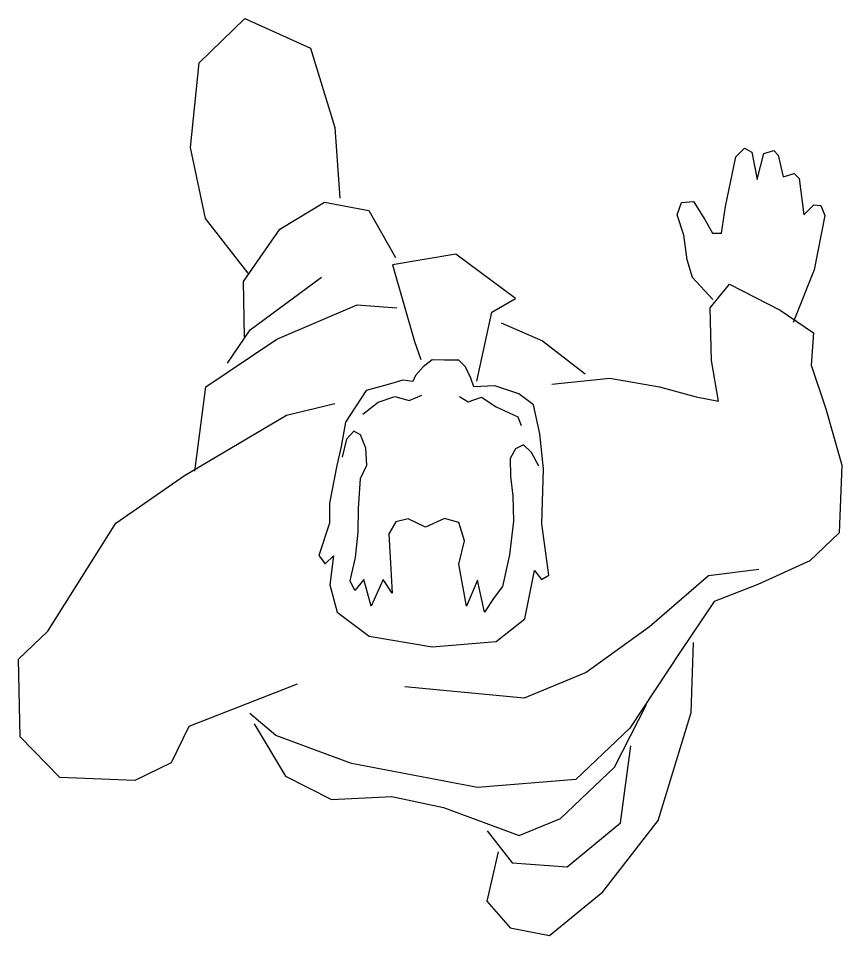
# Model space of a CAD drawing. Header units: inches. Extents: x 0 to 25, y 0 to 27.8.
import ezdxf

# ---------------------------------------------------------------- set-up
doc = ezdxf.new("R2010")
doc.units = ezdxf.units.IN
doc.header["$MEASUREMENT"] = 0

# ---------------------------------------------------------------- blocks, each defined once
blk = doc.blocks.new('Man_Walking')
for points in [[(6.995, 20.047), (5.673, 21.739), (5.221, 23.901), (5.482, 26.467), (6.871, 27.812), (8.857, 26.908), (9.595, 24.498), (9.745, 22.358)], [(21.06, 19.285), (20.446, 19.952), (20.284, 20.486), (20.177, 21.236), (19.981, 21.853), (20.108, 22.225), (20.472, 22.259), (20.813, 21.712), (21.044, 21.294), (21.325, 21.294), (21.444, 22.109), (21.753, 23.612), (22.013, 23.875), (22.245, 23.758), (22.405, 22.923), (22.603, 23.712), (22.911, 23.81), (23.04, 23.66), (23.194, 23.006), (23.522, 23.103), (23.671, 22.952), (23.813, 21.857), (24.116, 22.157), (24.335, 22.141), (24.453, 21.831), (24.134, 20.188), (23.497, 18.587)], [(6.858, 18.156), (6.827, 19.831), (7.93, 21.424), (9.28, 22.24), (10.63, 21.99), (11.439, 20.563)], [(13.903, 16.812), (14.358, 18.908), (15.071, 19.313), (13.269, 20.659), (11.347, 20.342), (12.014, 18.012), (12.203, 17.466)], [(6.345, 17.357), (7.026, 18.372), (9.192, 19.965)], [(16.176, 16.724), (17.936, 16.901), (19.437, 16.641), (20.554, 16.332), (21.229, 16.207), (21.014, 17.439), (20.977, 19.039), (21.561, 19.757), (23.099, 18.962), (24.113, 18.28), (24.043, 17.297), (24.479, 15.973), (24.964, 14.265), (24.892, 12.217), (23.995, 11.369), (22.423, 10.646), (21.095, 10.134), (20.073, 8.611), (18.538, 6.288), (16.907, 4.733), (13.926, 4.492), (10.104, 5.223), (7.811, 6.073), (7.023, 6.738)], [(5.349, 14.083), (5.686, 16.644), (7.841, 18.085), (10.271, 19.127), (11.481, 19.039)], [(14.639, 18.583), (15.891, 18.037), (17.186, 17.031)], [(8.454, 7.624), (5.171, 6.34), (4.635, 5.238), (3.534, 4.709), (1.261, 4.797), (0.058, 6.024), (0, 8.385), (0.897, 9.233), (2.956, 12.506), (5.036, 13.953), (8.131, 15.783), (9.6, 16.133)], [(10.445, 15.812), (10.914, 16.175), (11.416, 16.349), (11.85, 16.224), (12.234, 16.383)], [(13.373, 16.347), (13.642, 16.188), (14.047, 16.322), (14.493, 16.033), (15.147, 15.73), (15.244, 15.466)], [(15.785, 14.237), (15.558, 14.65), (15.318, 14.878), (15.076, 14.755), (14.916, 14.463), (14.923, 13.926), (14.998, 13.338), (15.012, 12.567), (14.892, 11.549), (14.683, 10.585), (14.426, 10.253), (14.137, 9.808), (13.927, 10.779), (13.591, 9.987), (13.356, 11.264), (13.524, 11.975), (13.354, 12.523), (12.92, 12.648), (12.342, 12.386), (11.824, 12.634), (11.444, 12.544), (11.232, 12.186), (11.294, 11.109), (11.335, 10.383), (11.062, 10.799), (10.701, 9.986), (10.479, 10.795), (10.199, 10.465), (10.057, 10.755), (10.225, 11.466), (10.303, 12.23), (10.309, 12.953), (10.374, 13.858), (10.566, 14.264), (10.534, 14.779), (10.377, 15.187), (10.175, 15.295), (9.947, 15.055), (9.815, 14.505)], [(22.456, 11.1), (20.923, 10.907), (19.14, 9.362), (17.217, 7.98), (15.337, 7.203), (11.715, 7.541)], [(14.546, 2.546), (14.21, 1.049), (14.911, 0.238), (16.11, 0), (17.725, 1.328), (19.4, 3.489), (20.396, 6.763), (20.473, 8.886)], [(7.152, 6.425), (8.101, 4.836), (9.494, 4.127), (11.324, 4.223), (12.895, 3.882), (15.189, 3.032), (16.442, 3.55), (18.073, 5.105), (19.046, 7.012)], [(14.211, 3.178), (14.977, 2.211), (16.64, 2.091), (18.255, 3.419), (18.576, 5.753)]]:
    blk.add_lwpolyline(points)
blk.add_lwpolyline([(12.917, 17.453), (12.545, 17.457), (12.273, 17.243), (12.044, 16.98), (11.961, 16.799), (11.661, 16.844), (11.209, 16.713), (10.543, 16.528), (9.915, 15.57), (9.792, 14.833), (9.657, 14.259), (9.434, 13.109), (9.437, 12.503), (9.11, 11.523), (9.302, 11.276), (9.552, 11.515), (9.442, 10.636), (9.662, 9.804), (10.635, 9.081), (12.546, 8.756), (14.492, 8.919), (15.358, 9.603), (15.65, 11.075), (15.864, 10.803), (16.082, 10.927), (15.868, 12.482), (15.919, 14.158), (15.809, 15.215), (15.616, 16.092), (15.174, 16.427), (14.445, 16.667), (13.814, 16.642), (13.717, 16.906), (13.555, 17.244), (13.359, 17.445)], close=True)

msp = doc.modelspace()

# ---------------------------------------------------------------- block references
msp.add_blockref('Man_Walking', (0, 0))

doc.saveas('drawing.dxf')
